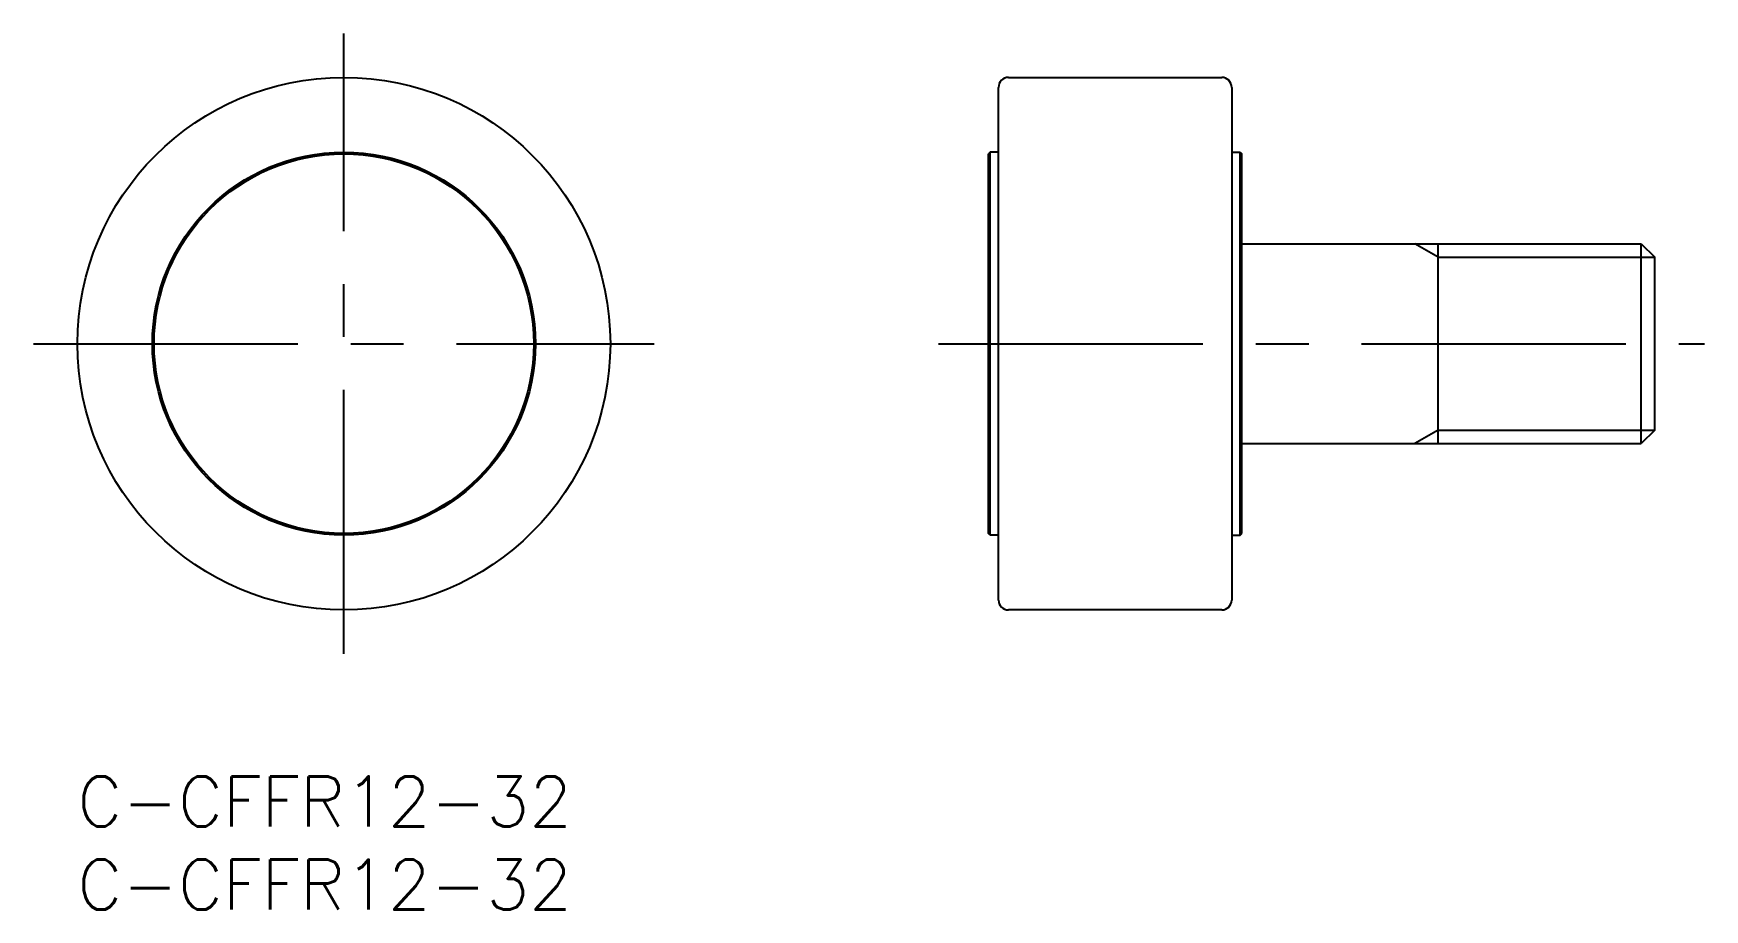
# Model space of a CAD drawing. Extents: x -3 to 98, y -8 to 45.
import ezdxf

# ---------------------------------------------------------------- set-up
doc = ezdxf.new("R2010")
doc.units = 0
doc.header["$LTSCALE"] = 0.5
doc.linetypes.add('CENTER', pattern=[50.8, 31.75, -6.35, 6.35, -6.35])
for name, color, linetype in [('MSM_CENTER', 1, 'CENTER'), ('MSM_CONTINUOUS', 7, 'CONTINUOUS'), ('MSM_NARROW', 5, 'CONTINUOUS'), ('MSM_PART_NUMBER', 7, 'CONTINUOUS')]:
    doc.layers.add(name, color=color, linetype=linetype)
doc.styles.get("Standard").update_dxf_attribs({"font": 'txt.shx', "height": 1, "bigfont": 'bigfont.shx'})

# ---------------------------------------------------------------- blocks, each defined once
blk = doc.blocks.new('*U14')
at = {"layer": 'MSM_PART_NUMBER'}
blk.add_text('C-CFFR12-32', height=3, dxfattribs=at).set_placement((0, -3))
blk = doc.blocks.new('*U15')
at = {"layer": 'MSM_PART_NUMBER'}
blk.add_text('C-CFFR12-32', height=3, dxfattribs=at).set_placement((0, -8))

msp = doc.modelspace()

# ---------------------------------------------------------------- linework, layer by layer
at = {"layer": 'MSM_CENTER'}
for p, q in [((16, 7.36), (16, 44.64)), ((-2.64, 26), (34.64, 26)), ((51.71, 26), (97.71, 26))]:
    msp.add_line(p, q, dxfattribs=at)
at = {"layer": 'MSM_CONTINUOUS'}
for p, q in [((55.31, 10.6), (55.31, 41.4)), ((55.91, 42), (68.71, 42)), ((69.31, 41.4), (69.31, 10.6)), ((54.81, 37.5), (54.71, 37.4)), ((54.71, 14.6), (54.71, 37.4)), ((55.31, 37.5), (54.81, 37.5)), ((54.81, 14.5), (54.81, 37.5)), ((69.31, 37.5), (69.81, 37.5)), ((69.81, 37.5), (69.91, 37.4)), ((69.81, 14.5), (69.81, 37.5)), ((69.91, 14.6), (69.91, 37.4)), ((69.91, 32), (93.89, 32)), ((81.71, 20), (81.71, 32)), ((93.89, 20), (93.89, 32)), ((93.89, 32), (94.71, 31.19)), ((94.71, 20.81), (94.71, 31.19)), ((94.71, 20.81), (93.89, 20)), ((69.91, 20), (93.89, 20)), ((54.81, 14.5), (54.71, 14.6)), ((55.31, 14.5), (54.81, 14.5)), ((69.31, 14.5), (69.81, 14.5)), ((69.81, 14.5), (69.91, 14.6)), ((68.71, 10), (55.91, 10))]:
    msp.add_line(p, q, dxfattribs=at)
for radius in [16, 11.5, 11.4]:
    msp.add_circle((16, 26), radius, dxfattribs=at)
for centre, start, end in [((55.91, 41.4), 90, 180), ((68.71, 41.4), 0, 90), ((55.91, 10.6), 180, 270), ((68.71, 10.6), 270, 0)]:
    msp.add_arc(centre, 0.6, start, end, dxfattribs=at)
at = {"layer": 'MSM_NARROW'}
for p, q in [((81.71, 31.19), (80.3, 32)), ((81.71, 31.19), (94.71, 31.19)), ((81.71, 20.81), (80.3, 20)), ((81.71, 20.81), (94.71, 20.81))]:
    msp.add_line(p, q, dxfattribs=at)

# ---------------------------------------------------------------- block references
at = {"layer": 'MSM_CONTINUOUS'}
for name in ['*U14', '*U15']:
    msp.add_blockref(name, (0, 0), dxfattribs=at)

doc.saveas('drawing.dxf')
